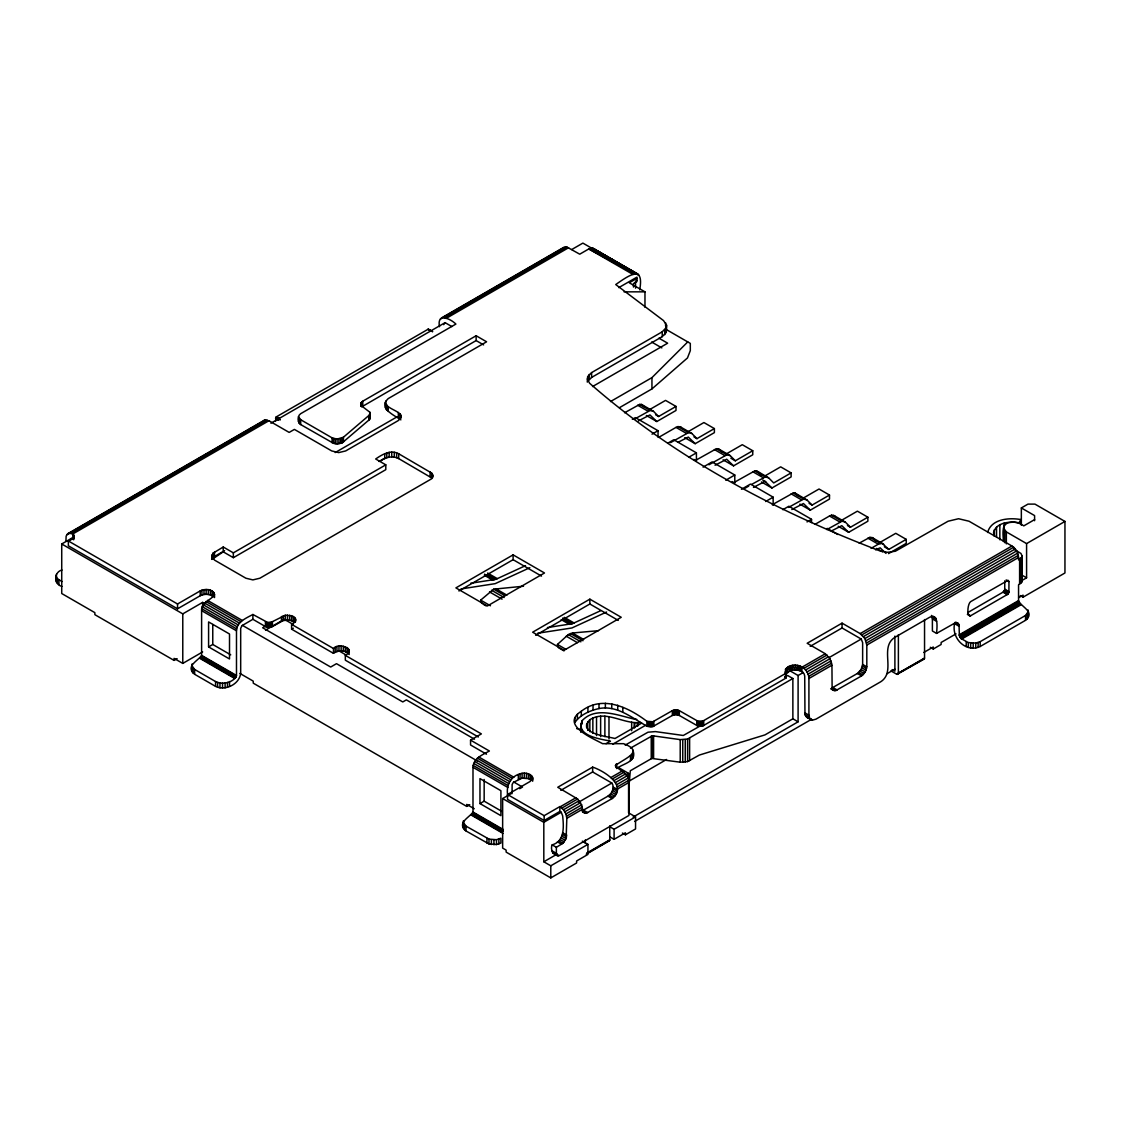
<?xml version="1.0" encoding="UTF-8"?>
<svg xmlns="http://www.w3.org/2000/svg" width="1121" height="1121" viewBox="0 0 1121 1121"><rect width="100%" height="100%" fill="white"/><g stroke="black" fill="none" stroke-linecap="round" stroke-linejoin="round"><path stroke-width="1.5" d="M636.77 719.346L633.926 719.023C617.993 715.38 595.84 706.174 582.247 720.537C575.143 736.189 601.094 739.019 610.427 741.149L606.027 743.699M640.497 722.456C623.514 724.572 605.9 709.467 589.842 719.724C576.474 733.835 609.025 736.581 614.967 738.529L641.646 723.129M637.331 726.17L637.541 722.751L637.723 726.156M634.108 727.725L634.542 722.653L634.682 727.809M810.959 719.682L806.77 717.272L804.962 714.694L804.724 676.103C804.289 670.344 796.877 669.643 792.337 670.204L790.403 665.804L788.357 666.631L785.625 669.013L785.218 674.8L789.955 670.792L790.403 665.804C798.993 662.707 808.816 669.363 808.914 678.513L808.914 715.17L809.852 718.659L812.403 720.13L815.892 719.192L880.77 681.736C896.408 671.577 879.088 647.588 894.726 637.429L929.603 617.293C939.16 612.795 936.848 628.783 936.581 633.407L932.392 630.983L932.392 618.904L931.467 615.415M191.747 665.426L194.634 669.447L215.568 681.54C222.07 684.917 233.743 682.843 236.489 675.501L236.489 630.787C236.685 621.833 246.326 618.077 252.884 614.476L267.653 622.463L271.394 622.169L285.252 615.233L291.614 615.723L294.683 617.489L295.804 619.913L294.683 622.337L289.596 620.067L283.221 620.544L272.417 626.555L268.928 627.396L265.439 626.555L252.884 619.31L241.968 625.672L240.679 628.363L240.679 673.076C239.74 684.16 225.237 691.265 215.568 686.374L194.634 674.282C184.909 666.252 198.025 660.942 201.612 655.351L201.612 610.651C200.855 601.781 211.561 600.464 214.531 594.34C212.92 588.637 204.653 588.623 200.211 590.907L177.538 603.995L68.353 540.967L68.353 545.801L177.538 608.829L200.211 595.741C204.302 593.682 209.795 593.738 213.41 596.75L213.41 591.916M275.556 421.342L276.607 416.704L427.942 329.336L429.049 329.966M463.127 822.113L466.014 826.135L488.994 839.125L496.477 839.699L500.905 838.214L500.905 843.048L496.477 844.533L488.994 843.959L466.014 830.969C456.289 822.94 469.405 817.629 472.992 812.038L472.992 767.325C473.188 758.371 482.829 754.615 489.387 751.014L470.554 740.14L470.554 744.975L486.486 754.181M967.871 612.514L1003.491 591.888L1004.724 589.758L1004.78 580.804M1008.9 592.168L1008.97 581.547L1008.087 580.3L970.59 601.683C967.493 603.953 966.512 616.9 970.59 615.779L1007.667 594.312L1008.9 592.168L1004.724 589.758M507.883 796.064C505.613 786.55 510.279 776.405 520.074 773.812C525.245 771.851 534.549 773.98 532.657 781.225M803.337 672.474L798.096 675.501L789.955 670.792L788.357 666.631L787.713 671.829L786.732 667.724L786.087 673.203L785.625 669.013L785.989 673.231L702.727 721.153L697.78 721.153L679.326 710.644L675.837 709.803L672.348 710.644L652.842 721.77L646.887 721.307C628.419 707.281 602.341 694.74 581.309 711.246C559.757 724.979 593.009 738.347 602.58 743.671L623.514 743.671C645.374 751.729 623.977 758.511 615.261 765.713C619.717 770.814 629.498 773.518 628.923 782.43L628.923 815.457L559.855 855.337C554.222 857.229 549.724 849.914 552.177 844.87C565.012 841.226 563.737 826.219 562.644 815.864L561.243 812.235L559.855 811.436L544.161 820.502L507.533 799.357L507.533 794.523L530.205 781.421L532.657 778.002M552.177 844.87L556.366 847.28L562.952 843.272L566.133 838.62L566.834 818.288L565.937 813.944L563.513 809.74L559.855 806.602L544.161 815.668L507.533 794.523M586.409 813.215L583.228 812.235L581.631 804.878L577.609 798.993L557.754 787.264L592.645 767.128C603.294 770.533 628.433 785.597 612.178 798.544L586.409 813.215L582.219 810.805L607.988 796.134C612.08 793.542 615.023 787.278 611.828 783.033L592.645 771.963L560.794 790.347M835.818 690.578L833.463 690.368L832.118 688.434L831.936 665.229L829.988 658.686L825.308 653.739L807.162 643.272L842.053 623.136L860.185 633.603L864.88 638.55L866.813 645.079L866.813 666.841L865.286 671.997L861.587 675.893L835.818 690.578L831.628 688.154L857.397 673.483L861.096 669.573L862.638 664.417L862.638 642.669L861.236 639.04L842.053 627.97L810.203 646.355M666.252 327.556L662.231 331.816L591.608 372.592L587.698 376.586L587.698 381.42L591.608 377.427L662.231 336.65L666.252 332.391L666.533 325.104L663.52 320.578L615.737 284.552C629.974 274.561 644.113 264.906 639.727 289.849M666.252 332.391L666.533 325.104M607.988 840.834L609.221 840.96L609.74 839.825L609.74 825.869M923.256 659.274L924.545 658.069L924.545 619.549M443.692 324.67L445.093 322.652L451.847 326.561M587.278 382.107L587.698 376.586M61.963 586.409C53.766 584.587 53.766 571.864 61.963 570.029M56.05 580.636L56.386 579.165M211.631 559.295L212.948 553.228L223.233 547.006L233.35 552.849L385.792 464.837L385.792 469.671L233.35 557.683L223.233 551.84L211.967 559.421L211.967 554.601M191.747 670.26L192.083 668.789M400.898 419.857C394.438 415.373 377.847 408.226 388.23 398.586L486.598 341.793L476.131 335.74L362.77 401.192L360.85 403.112L360.85 405.326L369.832 412.22L369.664 419.38L342.199 442.865L337.071 443.93L333.54 443.341L300.68 424.565C297.233 422.421 297.233 415.821 300.68 413.691L455.897 324.067C449.647 318.028 436.742 312.927 439.502 326.687M298.508 421.538L298.761 420.431M385.344 407.441L386.661 404.597M463.127 826.948L463.463 825.462M616.704 763.709L616.704 768.544C622.533 763.737 636.196 762.168 633.379 751.715M1003.463 541.569C1003.211 534.745 1000.661 522.862 1010.764 522.372C1015.416 521.559 1020.012 523.213 1023.795 525.861L1034.599 519.612M1028.419 611.449L1025.533 615.485L980.188 641.66L975.76 643.132L968.278 642.571L961.061 638.578L959.338 635.593L959.072 624.901L954.896 622.477C950.44 637.373 965.531 653.375 980.188 646.495L1025.533 620.319C1035.664 611.786 1021.147 607.246 1018.555 600.576L1018.555 584.868L1021.777 582.093L1022.058 555.862L1020.937 553.452L1013.72 549.052M1021.777 582.093L1022.058 555.862M987.629 532.475C991.258 518.827 1009.348 517.44 1021.035 519.598L1021.035 524.586M1021.035 519.598L1018.933 522.792C1010.063 521.153 996.303 522.204 993.542 532.587L994.075 535.502M629.147 784.111L630.31 770.758L651.749 758.441L680.223 762.182L687.607 761.579L699.378 755.05L764.956 734.9L792.869 718.799L798.096 721.812L798.096 675.501M370.028 413.383L368.767 415.597L343.432 437.218L337.071 439.096L332.068 437.849L300.68 419.73L298.508 416.704M385.344 402.607C386.759 410.356 408.128 411.715 398.347 420.529L345.674 450.936L338.696 452.604L331.718 450.936L294.403 429.399L289.162 432.412L268.928 420.739L264.248 420.263L67.863 533.652L66.139 536.09L65.915 541.387M262.524 422.715L264.248 420.263M70.203 539.635L71.492 538.346L73.678 539.747M785.989 673.231L785.989 678.065L702.727 725.988L697.78 725.988L679.326 715.464L675.837 714.638L672.348 715.464L652.842 726.59L646.887 726.142C632.146 718.029 617.125 704.997 598.992 708.556C589.996 710.588 580.3 714.666 574.919 722.456L574.919 717.622M587.278 378.884L589.618 383.256C674.408 457.606 775.143 511.022 880.097 550.971L887.678 552.317L895.385 551.224L948.1 521.223L958.553 518.729L969.02 521.223L1011.927 545.997C1016.523 548.912 1019.059 554.517 1018.555 559.897L1021.777 557.123M610.511 401.556L651.946 377.637L687.748 341.919M481.722 603.392L480.685 600.127L493.688 589.184L523.507 586.213M564.031 650.923L558.454 647.7L557.431 644.435L568.333 634.57L572.453 633.001L598.502 630.675M562.826 248.245L566.862 247.012L579.739 254.187L588.805 248.946L592.533 248.119L637.793 274.056L592.533 248.119L636.42 273.636L590.753 248.161L634.822 273.79L588.805 248.946L633.099 274.519M619.395 407.708L651.946 388.917L687.467 357.963L690.312 350.649L690.312 343.404L666.126 329.434M483.613 344.89L476.131 340.574L361.593 406.923L361.593 402.089M531.536 775.578L531.536 780.412L528.467 778.647L522.106 778.156L513.362 782.36L512.129 784.49L512.059 793.654M441.45 317.958L563.891 247.279M66.798 534.633L265.621 419.843M440.399 318.939L565.264 246.844M67.863 533.652L70.833 533.386L267.218 420.011M444.42 317.691L566.862 247.012M70.833 533.386L72.543 534.114L268.928 420.739M446.13 318.42L568.571 247.741M177.09 658.644L174.049 660.395L94.865 614.672L94.865 612.655L61.725 593.527L61.725 543.979L71.492 538.346M270.918 423.22L445.093 322.652M571.71 249.549L582.878 243.103L593.724 249.366M68.353 540.967C70.861 540.294 77.209 536.525 72.543 534.114M618.764 287.635L636.938 277.139L636.938 281.567L633.449 283.585L633.449 287.074M335.221 452.548L397.296 416.704M636.938 278.344L629.273 282.786L644.967 291.838L644.967 307.252M636.938 280.362L635.551 281.175L635.551 288.153M211.631 556.072L214.517 560.094L245.905 578.226L252.884 579.893L259.862 578.226L431.655 478.765L432.972 475.921L431.655 473.062L398.698 453.767C390.823 449.395 382.121 454.481 375.675 458.993L385.792 464.837M212.486 557.641L224.606 550.649M379.038 461.488L385.092 457.985M380.201 461.207C385.386 457.256 392.7 455.35 398.698 458.601L431.655 477.896L431.655 473.062M61.725 543.979L182.779 613.874L202.649 602.383L205.101 603.799M592.561 386.549L667.64 343.194L658.924 338.164M208.59 646.901L229.511 658.98L229.511 634.01L208.59 621.931L208.59 646.901L212.766 644.477L230.716 654.832M174.049 660.395L174.049 658.377L182.779 663.408L202.649 651.932M624.593 412.752L639.685 404.415L641.534 404.443L645.051 407.343M265.088 626.359L262.65 627.76L330.681 667.037L336.496 663.674L402.775 701.942L406.363 699.868L474.505 739.201M265.537 630.128L284.286 619.31L293.366 624.551M632.356 419.352L635.369 417.615L658.041 430.702L658.041 437.148M649.591 409.613L665.552 400.393L676.005 406.433L676.005 410.468L656.822 421.538L646.355 415.499M635.061 418.792L650.152 410.468L653.459 411.323L658.602 416.494L676.005 406.433M638.339 420.935L649.942 414.924L656.822 421.538M349.234 654.51C345.716 649.634 338.01 650.166 333.469 653.347L291.6 629.175L291.6 624.341L294.683 622.337L294.683 617.489M291.6 629.175L293.352 628.166M652.03 434.177L658.041 430.702M658.63 437.414L676.005 427.381L678.051 426.569L681.372 427.437M667.724 443.243L673.749 439.768L696.421 452.856L696.421 460.913M687.958 431.767L703.918 422.547L714.385 428.586L714.385 432.622L695.202 443.692L684.735 437.652M670.54 442.627L688.518 432.608L691.825 433.477L696.968 438.647L714.385 428.586M678.107 442.277L688.322 437.078L695.202 443.692M291.6 624.341L333.469 648.513C338.752 641.843 356.954 649.367 345.324 655.351L345.324 660.185L478.345 736.987M513.11 554.867L455.897 587.894L487.299 606.013L544.498 572.985L513.11 554.867L513.11 559.687L458.909 590.977M688.883 457.2L696.421 452.856M721.798 451.651L718.267 448.75L716.431 448.722L695.538 460.409L693.801 459.4M703.077 467.135L712.115 461.922L734.787 475.01L734.787 483.067M726.324 453.921L742.284 444.701L752.752 450.74L752.752 454.776L733.568 465.846L723.101 459.806M708.906 464.781L726.884 454.762L730.205 455.63L735.334 460.801L752.752 450.74M715.072 465.243L726.688 459.232L733.568 465.846M725.749 480.236L734.787 475.01M761.187 474.842L758.104 471.731L754.797 470.876L733.919 482.562L732.167 481.554M741.443 489.288L750.481 484.076L773.154 497.164L773.154 505.221M764.69 476.075L780.664 466.854L791.118 472.894L791.118 476.929L771.935 487.999L761.467 481.96M744.386 488.602L748.73 486.094M751.63 484.426L765.265 476.915L768.572 477.784L773.714 482.941L791.118 472.894M753.452 487.397L765.054 481.385L771.935 487.999M589.856 599.16L532.643 632.202L564.031 650.32L621.244 617.293L589.856 599.16L589.856 603.995L535.656 635.285M765.629 501.507L773.154 497.164M772.285 504.716L793.164 493.03L795.013 493.044L798.53 495.958M782.836 509.705L788.862 506.23L811.534 519.317L811.534 522.54M803.07 498.214L819.031 489.008L829.498 495.048L829.498 499.069L810.315 510.153L799.848 504.114M788.553 507.407L803.631 499.069L806.938 499.938L812.08 505.095L829.498 495.048M791.818 509.551L803.435 503.539L810.315 510.153M807.008 521.924L811.534 519.317M815.009 524.362L829.498 515.996L831.544 515.184L834.851 516.038M841.437 520.368L857.397 511.162L867.864 517.201L867.864 521.223L848.681 532.307L838.214 526.267M826.92 529.56L841.997 521.223L845.318 522.092L850.447 527.248L867.864 517.201M831.586 530.892L841.801 525.693L848.681 532.307M470.554 740.14L481.371 733.905L345.324 655.351M859.176 543.167L869.91 537.337L873.217 538.192M879.803 542.522L895.763 533.316L906.23 539.355L906.23 543.377L888.519 553.606M871.087 548.365L878.332 544.189L882.213 543.405L888.827 549.402L906.23 539.355M875.543 549.822L880.167 547.847L886.024 553.424M239.852 673.399L253.234 681.134L253.234 683.151L466.714 806.405L469.713 804.668M479.97 803.575L500.905 815.668L500.905 790.697L479.97 778.605L479.97 803.575L484.16 801.165L502.096 811.52M582.345 841.142L587.936 844.365L587.936 854.426L576.6 860.984L576.6 862.988L550.789 877.897L506.132 852.114L506.132 850.096L502.642 848.093L502.642 798.544L511.162 793.626M519.682 788.708L522.526 787.068L513.81 782.038M1021.343 525.048L1021.343 507.939L1027.971 504.114L1034.949 504.114L1064.95 521.433L1064.95 572.985L1023.095 597.157L1020.306 595.545M612.809 744.204L645.486 725.343M625.21 745.101L648.022 732.195L655.407 731.593L683.292 735.474L700.849 725.609M630.45 748.127L652.338 735.754L680.223 739.622L687.607 739.019L792.869 678.513L792.869 718.799M560.206 806.798L575.9 797.746M610.777 777.596L622.295 770.954M784.644 677.224L787.629 675.501L792.869 678.513M802.286 667.037L825.308 653.739M860.185 633.603L1011.927 545.997M561.915 808.059L577.609 798.993M612.5 778.857L624.005 772.201M803.995 668.284L827.018 655M861.909 634.85L1013.65 547.244M563.513 809.74L579.207 800.674M614.098 780.538L625.602 773.896M805.593 669.98L828.615 656.682M863.506 636.546L1015.248 548.94M502.642 798.544L543.811 822.31L561.243 812.235M578.464 802.3L611.828 783.033M625.952 774.877L628.573 773.378L628.573 812.851L635.551 816.873L635.551 828.951L625.434 834.795L622.393 833.043M829.386 657.424L861.236 639.04M1003.463 527.879L1006.35 531.9L1026.584 543.587L1064.95 521.433M564.886 811.744L580.58 802.692M615.471 782.542L626.975 775.9M806.966 671.983L829.988 658.686M864.88 638.55L1016.621 550.943M565.937 813.944L581.631 804.878M616.522 784.742L628.026 778.1M808.031 674.169L831.053 660.886M865.93 640.75L1017.672 553.143M566.609 816.172L582.303 807.106M617.181 786.97L628.699 780.328M808.689 676.397L831.712 663.114M866.589 642.978L1018.33 555.371M628.727 781.337L666.575 759.492M566.834 818.288L582.528 809.222M617.405 789.086L628.923 782.43M808.914 678.513L831.936 665.229M866.813 645.079L1018.555 557.473M1022.394 580.23L1026.584 577.819L1026.584 543.587M936.581 633.407L955.372 622.758L957.726 622.968L959.072 624.901M543.811 822.31L543.811 861.783L557.179 854.062M633.113 817.069L798.096 721.812M543.811 861.783L550.789 865.804L587.936 844.365M609.908 826.836L614.098 829.26L635.551 816.873M886.753 673.847L894.894 669.153M923.774 652.478L933.275 646.999L933.275 649.017L930.304 647.293M956.017 633.855L941.122 642.473L941.122 644.477L933.275 649.017M1018.625 597.717L1023.095 595.139L1023.095 597.157M634.626 821.441L811.59 719.262M959.254 634.808L1018.555 600.576M959.338 635.593L1018.639 601.36M959.59 636.406L1018.877 602.173M959.968 637.218L1019.269 602.986M586.759 853.095L609.74 839.825M890.929 670.89L896.646 674.183L924.545 658.069M586.689 853.585L609.67 840.316M896.646 674.183L924.489 658.559M586.241 854.23L609.502 840.708M897.094 674.38L924.321 658.952M960.473 637.961L1019.774 603.729M961.061 638.578L1020.362 604.345M609.908 836.911L614.098 839.321L625.434 832.777L625.434 834.795M961.692 639.04L1020.993 604.808M470.68 583.256L495.804 579.333L525.497 565.671M529.841 567.702L495.16 583.663L460.969 588.945M547.426 627.564L572.551 623.64L600.674 610.693M606.587 612.01L571.906 627.97L537.702 633.239M897.515 674.422L898.383 673.175L898.383 634.654M789.955 670.792L792.337 670.204L792.743 665.314L794.901 669.994L795.223 665.173L797.479 670.19L797.676 665.384L799.876 670.764L799.974 665.958L801.935 671.661L801.935 666.841M624.033 291.838L644.967 291.838M576.712 728.65L581.757 729.617M806.77 717.272L808.213 717.72M553.199 853.165L553.928 853.389M596.484 251.076L599.511 252.786M602.538 254.495L638.844 275.037L593.976 248.82M1021.343 507.939L1034.599 515.59L1034.599 520.719M651.651 342.017L661.824 347.902M1022.24 575.311L1026.584 577.819M1006.168 579.935L1008.97 581.547M1004.78 589.198L1008.97 591.622M1004.542 590.347L1008.732 592.757M1004.262 590.921L1008.452 593.331M1003.912 591.44L1008.087 593.864M1003.491 591.888L1007.667 594.312M1003.029 592.224L1007.219 594.634M641.534 404.443L653.459 411.323M679.901 426.597L691.825 433.477M718.267 448.75L730.205 455.63M756.647 470.89L768.572 477.784M795.013 493.044L806.938 499.938M833.379 515.198L845.318 522.092M871.76 537.351L883.684 544.245M639.685 404.415L650.152 410.468M678.051 426.569L688.518 432.608M716.431 448.722L726.884 454.762M754.797 470.876L765.265 476.915M793.164 493.03L803.631 499.069M831.544 515.184L841.997 521.223M869.91 537.337L880.377 543.377M655.603 414.756L658.602 416.494M693.983 436.91L696.968 438.647M730.85 458.209L735.334 460.801M809.096 503.371L812.08 505.095M847.462 525.525L850.447 527.248M884.343 546.824L888.827 549.402M637.639 405.227L648.106 411.267M676.005 427.381L686.472 433.421M714.385 449.535L724.853 455.574M752.752 471.689L763.219 477.728M791.118 493.843L801.585 499.882M829.498 515.996L839.951 522.036M867.864 538.15L878.332 544.189M762.756 480.054L765.755 481.778M876.58 548.421L882.563 551.868M827.228 528.383L837.807 534.493M967.801 614.168L970.59 615.779M967.353 614.364L970.141 615.975M955.765 622.127L958.553 623.738M955.064 623.935L959.254 626.359M932.854 616.228L935.643 617.839M932.154 616.956L936.343 619.367M932.392 618.904L936.581 621.314M428.488 329.182L432.678 331.606M428.222 329.21L432.412 331.634M427.942 329.336L430.73 330.947M892.106 669.559L894.894 671.171L894.894 636.097M862.638 664.417L866.813 666.841M862.455 666.084L866.645 668.508M861.937 667.85L866.113 670.26M861.096 669.573L865.286 671.997M860.017 671.157L864.207 673.581M858.756 672.488L862.946 674.912M857.397 673.483L861.587 675.893M832.987 687.579L837.163 689.99M831.754 689.079L834.556 690.69M830.675 688.756L833.463 690.368M804.724 712.746L808.914 715.17M804.962 714.694L809.152 717.118M805.663 716.235L812.403 720.13M276.607 416.704L279.395 418.315M276.341 416.9L279.129 418.511M276.088 417.166L280.264 419.59M275.864 417.488L280.054 419.899M275.696 417.839L278.484 419.45M275.598 418.189L278.386 419.8M275.556 418.511L278.344 420.123M513.11 559.687L541.513 576.096M589.856 603.995L618.26 620.403M487.607 573.055L497.374 578.688M564.353 617.363L574.12 622.996M487.439 574.498L495.804 579.333M562.784 618.007L572.551 623.64M484.496 574.176L494.263 579.809M562.63 619.282L571.009 624.117M484.384 575.283L492.764 580.103M561.131 619.577L569.496 624.411M495.706 588.693L506.874 595.139M572.453 633.001L583.621 639.446M493.688 589.184L504.856 595.629M570.435 633.491L582.99 640.736M491.587 590.263L504.142 597.521M568.333 634.57L580.888 641.829M489.513 591.902L502.068 599.16M566.259 636.21L577.413 642.655M480.685 600.127L490.452 605.774M557.431 644.435L565.797 649.269M483.109 604.191L485.897 605.802M618.456 767.535L628.573 773.378M613.229 787.068L617.405 789.478M613.047 788.736L617.237 791.146M612.514 790.487L616.704 792.911M611.688 792.225L615.877 794.635M610.609 793.808L614.798 796.232M609.348 795.139L613.523 797.563M607.988 796.134L612.178 798.544M338.822 650.797L346.389 655.168M583.579 810.231L587.754 812.641M582.345 811.73L585.148 813.342M207.539 600.38L242.416 620.516M478.919 757.053L513.81 777.203M205.998 601.501L240.889 621.637M477.392 758.174L512.269 778.31M204.568 603L239.46 623.15M475.963 759.688L510.84 779.824M242.416 625.35L477.406 761.019M203.349 604.808L238.227 624.943M474.729 761.481L509.621 781.617M202.411 606.769L237.288 626.905M473.791 763.443L508.668 783.593M201.808 608.759L236.699 628.895M473.202 765.447L508.079 785.583M201.612 610.651L236.489 630.787M472.992 767.325L507.883 787.474M562.644 832.777L566.834 835.201M562.462 834.444L566.651 836.869M561.943 836.21L566.133 838.62M561.117 837.933L565.292 840.358M560.024 839.531L564.213 841.941M558.762 840.862L562.952 843.272M557.403 841.843L561.593 844.267M552.177 850.909L556.366 853.319L557.389 855.589M552.303 851.876L558.945 855.715M552.639 852.647L558.104 855.799M474.253 808.745L466.714 804.388L466.714 806.405M201.612 655.351L236.489 675.501M472.992 812.038L503.329 829.554M201.556 655.911L236.433 676.047M472.936 812.599L503.273 830.101M201.374 656.5L236.251 676.636M472.768 813.187L503.091 830.689M201.093 657.074L235.985 677.21M472.487 813.762L502.811 831.264M200.743 657.607L235.62 677.743M472.123 814.28L502.46 831.796M200.323 658.041L235.2 678.191M471.703 814.729L502.04 832.244M199.86 658.377L234.751 678.513M471.254 815.065L503.105 833.449M56.05 575.802L57.367 578.66L61.963 581.575M603.939 255.63L606.867 257.298M612.809 260.787L609.838 259.049L612.781 260.731M874.24 539.229L876.3 541.303M1027.102 613.439L1028.419 616.284M369.089 415.961L370.028 418.217M785.176 676.467L785.989 678.065L785.246 671.857M1021.777 579.585L1022.058 580.846M633.043 755.078L633.379 756.549M1028.083 609.978L1028.083 617.755M1027.102 614.294L1027.102 619.128M1025.533 615.485L1025.533 620.319M1020.937 558.286L1020.937 583.256M1019.606 559.295L1019.606 584.265M1006.35 531.9L1006.35 543.881M1004.78 530.723L1004.78 542.704M1004.08 523.171L1004.08 528.173M1003.799 526.394L1003.799 541.331M999.848 524.81L999.848 539.79M996.541 527.038L996.541 537.015M994.383 529.687L994.383 536.342M980.188 641.66L980.188 646.495M978.143 642.571L978.143 647.406M975.76 643.132L975.76 647.966M973.21 643.328L973.21 648.162M970.66 643.132L970.66 647.966M968.278 642.571L968.278 647.406M966.232 641.66L966.232 646.495M842.053 623.136L842.053 627.97M703.736 720.705L703.736 725.539M702.727 721.153L702.727 725.988M701.536 721.448L701.536 726.282M700.261 721.546L700.261 726.38M698.972 721.448L698.972 726.282M697.78 721.153L697.78 725.988M696.772 720.705L696.772 725.539M689.611 738.122L689.611 760.683M687.607 739.019L687.607 761.579M685.253 739.594L685.253 762.154M682.745 739.79L682.745 762.35M680.223 739.622L680.223 762.182M679.326 710.644L679.326 715.464M678.303 710.182L678.303 715.016M677.112 709.901L677.112 714.736M675.837 709.803L675.837 714.638M674.562 709.901L674.562 714.736M673.371 710.182L673.371 715.016M672.348 710.644L672.348 715.464M665.594 322.722L665.594 325.945M664.781 329.854L664.781 334.689M662.231 331.816L662.231 336.65M653.865 721.307L653.865 726.142M653.599 735.74L653.599 758.3M652.954 735.698L652.954 758.258M652.842 721.77L652.842 726.59M652.338 735.754L652.338 758.3M651.946 377.637L651.946 388.917M651.749 735.894L651.749 758.441M651.651 722.05L651.651 726.884M651.245 736.119L651.245 758.665M650.376 722.148L650.376 726.983M649.101 722.05L649.101 726.884M647.91 721.77L647.91 726.59M646.887 721.307L646.887 726.142M633.043 750.243L633.043 758.034M632.062 754.573L632.062 759.407M631.655 722.176L631.655 730.738M630.492 755.75L630.492 760.584M622.814 707.421L622.814 712.255M617.713 705.151L617.713 709.985M615.933 764.298L615.933 767.521M614.098 829.26L614.098 839.321M611.758 703.736L611.758 708.556M608.983 716.753L608.983 739.005M605.368 703.245L605.368 708.08M604.878 716.123L604.878 736.665M600.632 716.123L600.632 736.665M598.992 703.736L598.992 708.556M596.526 716.753L596.526 735.586M593.037 705.151L593.037 709.985M592.855 717.986L592.855 733.386M592.645 767.128L592.645 771.963M591.608 372.592L591.608 377.427M589.842 719.724L589.842 731.705M589.184 374.442L589.184 379.262M587.936 707.421L587.936 712.255M587.712 721.84L587.712 730.402M586.619 724.208L586.619 727.641M585.316 839.965L585.316 843.454M582.247 720.537L582.247 723.956M581.309 711.246L581.309 716.081M580.748 723.76L580.748 732.251M577.385 714.189L577.385 719.023M559.855 806.602L559.855 811.436M556.366 847.28L556.366 853.319M550.789 865.804L550.789 877.897M544.161 815.668L544.161 820.502M532.377 776.755L532.377 779.978M530.205 774.583L530.205 779.417M528.467 773.812L528.467 778.647M526.436 773.322L526.436 778.156M524.278 773.168L524.278 777.988M522.106 773.322L522.106 778.156M520.074 773.812L520.074 778.647M518.336 774.583L518.336 779.417M498.859 839.125L498.859 843.959M496.477 839.699L496.477 844.533M493.927 839.895L493.927 844.716M491.376 839.699L491.376 844.533M488.994 839.125L488.994 843.959M486.948 838.214L486.948 843.048M484.16 779.515L484.16 801.165M476.131 335.74L476.131 340.574M466.014 826.135L466.014 830.969M464.444 824.958L464.444 829.792M463.463 820.628L463.463 828.419M432.636 474.435L432.636 477.658M430.086 471.885L430.086 476.719M400.898 415.036L400.898 418.259M399.917 413.663L399.917 418.483M398.698 453.767L398.698 458.601M398.347 412.472L398.347 417.306M396.652 452.856L396.652 457.69M394.27 452.281L394.27 457.116M391.719 452.099L391.719 456.934M389.169 452.281L389.169 457.116M388.23 406.643L388.23 411.463M386.661 405.452L386.661 410.286M386.787 452.856L386.787 457.69M385.68 401.136L385.68 408.913M384.741 453.767L384.741 458.601M369.832 412.22L369.664 419.38M368.767 415.597L368.767 420.431M362.77 401.192L362.77 406.026M360.85 403.112L360.85 406.334M349.234 649.676L349.234 652.898M348.407 648.499L348.407 653.333L345.338 651.567L345.338 646.733M347.076 647.504L347.076 652.338M343.432 437.218L343.432 442.052M343.306 646.242L343.306 651.077M342.199 438.031L342.199 442.865M341.134 646.088L341.134 650.923M340.672 438.633L340.672 443.468M338.92 438.998L338.92 443.832M338.962 646.242L338.962 651.077M337.071 439.096L337.071 443.93M336.945 646.733L336.945 651.567M335.235 438.928L335.235 443.762M335.207 647.504L335.207 652.338M333.54 438.507L333.54 443.341M333.469 648.513L333.469 653.347M332.068 437.849L332.068 442.683M300.68 419.73L300.68 424.565M299.503 418.848L299.503 423.682M298.761 417.811L298.761 422.645M295.524 618.652L295.524 621.875M293.352 616.48L293.352 621.314M291.614 615.723L291.614 620.544M289.596 615.233L289.596 620.067M287.424 615.065L287.424 619.899M285.252 615.233L285.252 620.067M283.221 615.723L283.221 620.544M281.483 616.48L281.483 621.314M272.417 621.721L272.417 626.555M271.394 622.169L271.394 627.003M270.203 622.463L270.203 627.298M268.928 622.561L268.928 627.396M267.653 622.463L267.653 627.298M266.462 622.169L266.462 627.003M265.439 621.721L265.439 626.555M252.884 614.476L252.884 619.31M233.35 552.849L233.35 557.683M229.511 681.54L229.511 686.374M227.465 682.437L227.465 687.271M225.097 683.011L225.097 687.846M223.233 547.006L223.233 551.84M222.533 683.207L222.533 688.042M219.982 683.011L219.982 687.846M217.6 682.437L217.6 687.271M215.568 681.54L215.568 686.374M214.517 552.036L214.517 556.871M214.531 594.34L214.531 597.549M214.237 593.079L214.237 596.302M212.948 553.228L212.948 558.048M212.766 624.509L212.766 644.477M212.079 590.907L212.079 595.741M210.342 590.136L210.342 594.971M208.31 589.66L208.31 594.494M206.138 589.492L206.138 594.326M203.98 589.66L203.98 594.494M202.649 602.383L202.649 607.512M201.948 590.136L201.948 594.971M200.211 590.907L200.211 595.741M194.634 669.447L194.634 674.282M193.064 668.27L193.064 673.104M192.083 663.954L192.083 671.731M182.779 613.874L182.779 663.408M177.538 603.995L177.538 608.829M74.168 535.6L74.168 538.823M73.678 534.913L73.678 538.136M72.893 534.325L72.893 539.159M58.937 579.837L58.937 584.672M57.367 578.66L57.367 583.495M56.386 574.33L56.386 582.107M599.455 252.94L596.484 251.188L599.427 252.856"/></g></svg>
